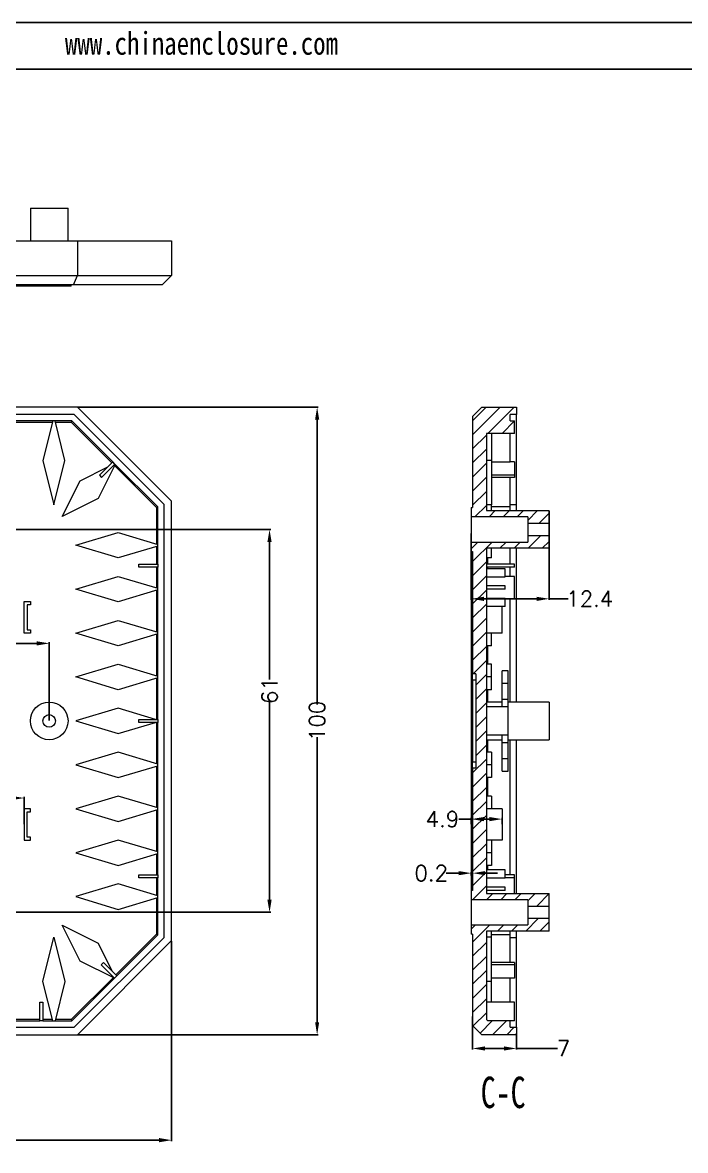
# Model space of a CAD drawing. Header units: inches. Extents: x 1584 to 2535, y 573 to 885.
# Drawn here: x 2248.1 to 2353.6, y 705.3 to 885 of the extents above; entities that cross this region are included whole.
import ezdxf

# ---------------------------------------------------------------- set-up
doc = ezdxf.new("R2010")
doc.units = ezdxf.units.IN
doc.layers.add('10', color=7, linetype='Continuous')
doc.layers.add('文字', color=81, linetype='Continuous')
doc.styles.add('SLDTEXTSTYLE6', font='TXT', dxfattribs={"width": 0.7})
doc.styles.get("Standard").update_dxf_attribs({"font": 'txt', "bigfont": 'gbcbig.shx'})
doc.styles.add('宋体', font='', dxfattribs={"width": 0.8, "height": 3.5})
doc.styles.get('宋体').set_extended_font_data('SimSun')
doc.dimstyles.new('2.5', dxfattribs={"dimtxt": 2.5, "dimasz": 2, "dimexe": 0.18, "dimexo": 0.0625, "dimgap": 0.09, "dimtad": 0, "dimdsep": 46, "dimtxsty": 'Standard', "dimcen": 2, "dimclrd": 3, "dimclre": 3, "dimadec": 0, "dimazin": 2, "dimtfac": 1, "dimtofl": 0, "dimtmove": 0, "dimatfit": 3, "dimfxl": 1, "dimtolj": 1, "dimtzin": 0, "dimarcsym": 0})
pattern_1 = [(45, (-54.9881, -44.4434), (-1.122532, 1.122532), [])]

# ---------------------------------------------------------------- blocks, each defined once
blk = doc.blocks.new('*D55')
at = {"color": 3, "lineweight": -2}
for p, q in [((2171.81, 738.69), (2171.81, 706.78)), ((2271.81, 738.69), (2271.81, 706.78)), ((2173.81, 706.96), (2219.22, 706.96)), ((2269.81, 706.96), (2224.4, 706.96))]:
    blk.add_line(p, q, dxfattribs=at)
at = {"color": 3}
for points in [[(2173.81, 707.3), (2173.81, 706.63), (2171.81, 706.96)], [(2269.81, 707.3), (2269.81, 706.63), (2271.81, 706.96)]]:
    blk.add_solid(points, dxfattribs=at)
at = {"layer": 'Defpoints', "color": 0}
for p in [(2171.81, 738.76), (2271.81, 738.76), (2271.81, 706.96)]:
    blk.add_point(p, dxfattribs=at)
at = {"color": 0, "insert": (2221.81, 706.96), "char_height": 2.5, "attachment_point": 5}
blk.add_mtext('\\A1;100', dxfattribs=at)
blk = doc.blocks.new('*D56')
at = {"color": 3, "lineweight": -2}
for p, q in [((2256.87, 823.76), (2295.16, 823.76)), ((2294.98, 821.76), (2294.98, 776.35)), ((2294.98, 725.76), (2294.98, 771.17)), ((2256.87, 723.76), (2295.16, 723.76))]:
    blk.add_line(p, q, dxfattribs=at)
at = {"color": 3}
for points in [[(2294.65, 821.76), (2295.31, 821.76), (2294.98, 823.76)], [(2294.65, 725.76), (2295.31, 725.76), (2294.98, 723.76)]]:
    blk.add_solid(points, dxfattribs=at)
at = {"layer": 'Defpoints', "color": 0}
for p in [(2256.81, 823.76), (2294.98, 823.76), (2256.81, 723.76)]:
    blk.add_point(p, dxfattribs=at)
at = {"color": 0, "insert": (2294.98, 773.76), "char_height": 2.5, "attachment_point": 5, "rotation": 90}
blk.add_mtext('\\A1;100', dxfattribs=at)
blk = doc.blocks.new('*D57')
at = {"color": 3, "lineweight": -2}
for p, q in [((2195.31, 757.32), (2195.31, 761.65)), ((2197.31, 761.47), (2219.63, 761.47)), ((2246.31, 761.47), (2223.98, 761.47)), ((2248.31, 757.32), (2248.31, 761.65))]:
    blk.add_line(p, q, dxfattribs=at)
at = {"color": 3}
for points in [[(2197.31, 761.81), (2197.31, 761.14), (2195.31, 761.47)], [(2246.31, 761.81), (2246.31, 761.14), (2248.31, 761.47)]]:
    blk.add_solid(points, dxfattribs=at)
at = {"layer": 'Defpoints', "color": 0}
for p in [(2248.31, 761.47), (2195.31, 757.26), (2248.31, 757.26)]:
    blk.add_point(p, dxfattribs=at)
at = {"color": 0, "insert": (2221.81, 761.47), "char_height": 2.5, "attachment_point": 5}
blk.add_mtext('\\A1;53', dxfattribs=at)
blk = doc.blocks.new('*D59')
at = {"color": 3, "lineweight": -2}
for p, q in [((2191.31, 773.82), (2191.31, 786.29)), ((2193.31, 786.11), (2220.05, 786.11)), ((2250.31, 786.11), (2223.56, 786.11)), ((2252.31, 773.82), (2252.31, 786.29))]:
    blk.add_line(p, q, dxfattribs=at)
at = {"color": 3}
for points in [[(2193.31, 786.44), (2193.31, 785.77), (2191.31, 786.11)], [(2250.31, 786.44), (2250.31, 785.77), (2252.31, 786.11)]]:
    blk.add_solid(points, dxfattribs=at)
at = {"layer": 'Defpoints', "color": 0}
for p in [(2252.31, 786.11), (2191.31, 773.76), (2252.31, 773.76)]:
    blk.add_point(p, dxfattribs=at)
at = {"color": 0, "insert": (2221.81, 786.11), "char_height": 2.5, "attachment_point": 5}
blk.add_mtext('\\A1;61', dxfattribs=at)
blk = doc.blocks.new('*D61')
at = {"color": 3, "lineweight": -2}
for p, q in [((2221.87, 804.26), (2287.58, 804.26)), ((2287.4, 802.26), (2287.4, 780.35)), ((2287.4, 745.26), (2287.4, 776.84)), ((2221.87, 743.26), (2287.58, 743.26))]:
    blk.add_line(p, q, dxfattribs=at)
at = {"color": 3}
for points in [[(2287.06, 802.26), (2287.73, 802.26), (2287.4, 804.26)], [(2287.06, 745.26), (2287.73, 745.26), (2287.4, 743.26)]]:
    blk.add_solid(points, dxfattribs=at)
at = {"layer": 'Defpoints', "color": 0}
for p in [(2221.81, 804.26), (2287.4, 804.26), (2221.81, 743.26)]:
    blk.add_point(p, dxfattribs=at)
at = {"color": 0, "insert": (2287.4, 778.59), "char_height": 2.5, "attachment_point": 5, "rotation": 90}
blk.add_mtext('\\A1;61', dxfattribs=at)
blk = doc.blocks.new('*D62')
at = {"color": 3, "lineweight": -2}
for p, q in [((2319.73, 726.69), (2319.73, 721.39)), ((2326.73, 723.99), (2326.73, 721.39)), ((2321.73, 721.57), (2324.73, 721.57)), ((2326.73, 721.57), (2333.28, 721.57))]:
    blk.add_line(p, q, dxfattribs=at)
at = {"color": 3}
for points in [[(2321.73, 721.9), (2321.73, 721.24), (2319.73, 721.57)], [(2324.73, 721.9), (2324.73, 721.24), (2326.73, 721.57)]]:
    blk.add_solid(points, dxfattribs=at)
at = {"layer": 'Defpoints', "color": 0}
for p in [(2319.73, 726.75), (2326.73, 724.05), (2326.73, 721.57)]:
    blk.add_point(p, dxfattribs=at)
at = {"color": 0, "insert": (2334.21, 721.57), "char_height": 2.5, "attachment_point": 5}
blk.add_mtext('\\A1;7', dxfattribs=at)
blk = doc.blocks.new('*D63')
at = {"color": 3, "lineweight": -2}
for p, q in [((2331.93, 807.19), (2331.93, 793.03)), ((2319.53, 803.62), (2319.53, 793.03)), ((2321.53, 793.21), (2329.93, 793.21)), ((2331.93, 793.21), (2334.97, 793.21))]:
    blk.add_line(p, q, dxfattribs=at)
at = {"color": 3}
for points in [[(2321.53, 793.54), (2321.53, 792.87), (2319.53, 793.21)], [(2329.93, 793.54), (2329.93, 792.87), (2331.93, 793.21)]]:
    blk.add_solid(points, dxfattribs=at)
at = {"layer": 'Defpoints', "color": 0}
for p in [(2331.93, 807.26), (2319.53, 803.68), (2319.53, 793.21)]:
    blk.add_point(p, dxfattribs=at)
at = {"color": 0, "insert": (2338.4, 793.21), "char_height": 2.5, "attachment_point": 5}
blk.add_mtext('\\A1;12.4', dxfattribs=at)
blk = doc.blocks.new('*D64')
at = {"color": 3, "lineweight": -2}
for p, q in [((2317.53, 749.5), (2315.53, 749.5)), ((2319.53, 749.13), (2319.53, 749.68)), ((2319.73, 749.13), (2319.73, 749.68)), ((2321.73, 749.5), (2323.73, 749.5))]:
    blk.add_line(p, q, dxfattribs=at)
at = {"color": 3}
for points in [[(2317.53, 749.83), (2317.53, 749.17), (2319.53, 749.5)], [(2321.73, 749.83), (2321.73, 749.17), (2319.73, 749.5)]]:
    blk.add_solid(points, dxfattribs=at)
at = {"layer": 'Defpoints', "color": 0}
for p in [(2319.53, 749.5), (2319.53, 749.07), (2319.73, 749.07)]:
    blk.add_point(p, dxfattribs=at)
at = {"color": 0, "insert": (2313.15, 749.5), "char_height": 2.5, "attachment_point": 5}
blk.add_mtext('\\A1;0.2', dxfattribs=at)
blk = doc.blocks.new('*D65')
at = {"color": 3, "lineweight": -2}
for p, q in [((2319.53, 758.11), (2317.53, 758.11)), ((2319.53, 757.32), (2319.53, 758.29)), ((2322.43, 758.11), (2321.53, 758.11)), ((2324.43, 757.32), (2324.43, 758.29))]:
    blk.add_line(p, q, dxfattribs=at)
at = {"color": 3}
for points in [[(2321.53, 758.44), (2321.53, 757.78), (2319.53, 758.11)], [(2322.43, 758.44), (2322.43, 757.78), (2324.43, 758.11)]]:
    blk.add_solid(points, dxfattribs=at)
at = {"layer": 'Defpoints', "color": 0}
for p in [(2319.53, 758.11), (2319.53, 757.26), (2324.43, 757.26)]:
    blk.add_point(p, dxfattribs=at)
at = {"color": 0, "insert": (2314.94, 758.11), "char_height": 2.5, "attachment_point": 5}
blk.add_mtext('\\A1;4.9', dxfattribs=at)

msp = doc.modelspace()

# ---------------------------------------------------------------- hatches: boundary and pattern name
at = {"linetype": 'Continuous', "lineweight": 0}
h = msp.add_hatch(dxfattribs=at)
h.set_pattern_fill('ANSI31', color=4, scale=0.5, style=0)
h.set_pattern_definition(pattern_1)
h.paths.add_polyline_path([(2326.43, 821.556), (2325.73, 821.556), (2325.73, 822.556), (2326.73, 822.556), (2326.73, 823.756), (2321.23, 823.756), (2319.73, 822.256), (2319.73, 807.756), (2319.53, 807.756), (2319.53, 806.256), (2328.53, 806.256), (2328.53, 805.256), (2331.93, 805.256), (2331.93, 807.256), (2321.93, 807.256), (2321.93, 819.556), (2326.43, 819.556)], flags=0)
h = msp.add_hatch(dxfattribs=at)
h.set_pattern_fill('ANSI31', color=4, scale=0.5, style=0)
h.set_pattern_definition(pattern_1)
h.paths.add_polyline_path([(2321.93, 746.256), (2321.93, 801.256), (2331.93, 801.256), (2331.93, 803.256), (2328.53, 803.256), (2328.53, 802.256), (2319.53, 802.256), (2319.53, 800.756), (2319.73, 800.756), (2319.73, 781.256), (2320.23, 781.256), (2320.23, 766.256), (2319.73, 766.256), (2319.73, 746.756), (2319.53, 746.756), (2319.53, 745.256), (2328.53, 745.256), (2328.53, 744.256), (2331.93, 744.256), (2331.93, 746.256)], flags=0)
h = msp.add_hatch(dxfattribs=at)
h.set_pattern_fill('ANSI31', color=4, scale=0.5, style=0)
h.set_pattern_definition(pattern_1)
h.paths.add_polyline_path([(2326.73, 724.956), (2325.73, 724.956), (2325.73, 725.956), (2322.142, 725.956), (2321.93, 726.167), (2321.93, 740.256), (2331.93, 740.256), (2331.93, 742.256), (2328.53, 742.256), (2328.53, 741.256), (2319.53, 741.256), (2319.53, 739.756), (2319.73, 739.756), (2319.73, 725.256), (2321.23, 723.756), (2326.73, 723.756)], flags=0)

# ---------------------------------------------------------------- linework, layer by layer
for p, q in [((2093.631, 885.02), (2534.978, 885.02)), ((2105.051, 877.59), (2527.548, 877.59))]:
    msp.add_line(p, q)
at = {"color": 7, "linetype": 'Continuous', "lineweight": 15}
for p, q in [((2249.305, 855.43), (2249.305, 850.23)), ((2249.305, 855.43), (2252.305, 855.43)), ((2252.305, 855.43), (2255.305, 855.43)), ((2255.305, 850.23), (2255.305, 855.43)), ((2186.805, 850.23), (2256.805, 850.23)), ((2256.805, 850.23), (2271.805, 850.23)), ((2256.805, 850.23), (2256.805, 844.73)), ((2271.805, 850.23), (2271.805, 844.73)), ((2186.805, 844.73), (2256.805, 844.73)), ((2256.184, 843.23), (2256.805, 844.73)), ((2256.805, 844.73), (2271.805, 844.73)), ((2270.305, 843.23), (2271.805, 844.73)), ((2256.184, 843.23), (2187.426, 843.23)), ((2250.178, 843.03), (2193.433, 843.03)), ((2250.178, 843.03), (2250.178, 843.23)), ((2255.805, 843.03), (2250.178, 843.03)), ((2255.805, 843.03), (2255.805, 843.23)), ((2270.305, 843.23), (2256.184, 843.23)), ((2256.805, 823.756), (2186.805, 823.756)), ((2271.805, 808.756), (2256.805, 823.756)), ((2321.23, 823.756), (2319.73, 822.256)), ((2321.23, 823.756), (2326.73, 823.756)), ((2326.73, 823.756), (2326.73, 822.556)), ((2256.308, 822.556), (2187.302, 822.556)), ((2255.894, 821.556), (2246.805, 821.556)), ((2246.805, 821.345), (2252.812, 821.345)), ((2252.865, 821.556), (2251.29, 815.256)), ((2254.821, 815.256), (2253.246, 821.556)), ((2253.298, 821.345), (2255.806, 821.345)), ((2255.894, 821.556), (2255.806, 821.345)), ((2255.806, 821.345), (2262.272, 814.88)), ((2262.421, 815.029), (2255.894, 821.556)), ((2270.605, 808.259), (2256.308, 822.556)), ((2319.73, 822.256), (2319.73, 807.756)), ((2326.73, 822.556), (2325.73, 822.556)), ((2325.73, 821.556), (2325.73, 822.556)), ((2325.73, 821.556), (2326.43, 821.556)), ((2326.43, 819.556), (2326.43, 821.556)), ((2326.73, 808.259), (2326.73, 822.556)), ((2326.43, 819.556), (2321.93, 819.556)), ((2321.93, 819.556), (2321.93, 807.256)), ((2322.73, 819.556), (2322.73, 815.256)), ((2325.73, 815.029), (2325.73, 819.556)), ((2251.29, 815.256), (2253.055, 808.194)), ((2253.055, 808.194), (2254.821, 815.256)), ((2257.215, 812.033), (2261.634, 814.242)), ((2262.816, 814.634), (2260.082, 809.166)), ((2262.421, 815.029), (2260.3, 812.908)), ((2260.653, 812.554), (2262.774, 814.675)), ((2262.774, 814.675), (2262.421, 815.029)), ((2262.716, 814.435), (2269.394, 807.757)), ((2269.605, 807.845), (2262.774, 814.675)), ((2322.73, 815.256), (2321.93, 815.256)), ((2322.73, 815.256), (2322.73, 808.194)), ((2322.73, 815.029), (2325.73, 815.029)), ((2326.43, 815.029), (2325.73, 815.029)), ((2326.43, 815.029), (2326.43, 812.908)), ((2260.3, 812.908), (2260.653, 812.554)), ((2326.43, 812.908), (2322.73, 812.908)), ((2326.43, 812.554), (2322.73, 812.554)), ((2325.73, 807.845), (2325.73, 812.554)), ((2326.43, 812.908), (2326.43, 812.554)), ((2254.348, 806.299), (2257.215, 812.033)), ((2260.082, 809.166), (2254.348, 806.299)), ((2271.805, 738.756), (2271.805, 808.756)), ((2269.394, 807.757), (2269.605, 807.845)), ((2269.394, 807.757), (2269.394, 801.951)), ((2269.605, 798.756), (2269.605, 807.845)), ((2270.605, 739.253), (2270.605, 808.259)), ((2319.53, 807.756), (2319.53, 806.256)), ((2319.53, 807.756), (2319.73, 807.756)), ((2322.73, 808.194), (2321.93, 808.194)), ((2321.93, 807.256), (2331.93, 807.256)), ((2322.73, 807.256), (2322.73, 808.194)), ((2325.73, 807.845), (2322.73, 807.845)), ((2325.73, 808.259), (2326.73, 808.259)), ((2325.73, 807.256), (2325.73, 807.845)), ((2326.73, 807.256), (2326.73, 808.259)), ((2331.93, 805.256), (2331.93, 807.256)), ((2328.53, 806.256), (2319.53, 806.256)), ((2319.53, 806.256), (2319.53, 802.256)), ((2328.53, 806.256), (2328.53, 805.256)), ((2328.53, 805.256), (2331.93, 805.256)), ((2328.53, 805.256), (2328.53, 803.256)), ((2331.93, 803.256), (2331.93, 805.256)), ((2256.565, 801.756), (2263.305, 803.778)), ((2263.305, 803.778), (2269.605, 801.888)), ((2328.53, 803.256), (2328.53, 802.256)), ((2331.93, 803.256), (2328.53, 803.256)), ((2331.93, 801.256), (2331.93, 803.256)), ((2263.305, 799.734), (2256.565, 801.756)), ((2269.605, 801.624), (2263.305, 799.734)), ((2269.394, 801.561), (2269.394, 798.756)), ((2319.53, 802.256), (2328.53, 802.256)), ((2319.53, 802.256), (2319.53, 800.756)), ((2319.53, 800.756), (2319.73, 800.756)), ((2319.53, 800.756), (2319.53, 799.229)), ((2319.73, 800.756), (2319.73, 781.256)), ((2331.93, 801.256), (2321.93, 801.256)), ((2321.93, 801.256), (2321.93, 746.256)), ((2322.73, 799.734), (2321.93, 799.734)), ((2322.142, 798.756), (2322.142, 799.734)), ((2322.73, 799.734), (2322.73, 801.256)), ((2325.73, 798.756), (2325.73, 801.256)), ((2326.73, 776.756), (2326.73, 801.256)), ((2266.605, 798.256), (2266.605, 798.756)), ((2266.605, 798.756), (2269.605, 798.756)), ((2269.605, 798.256), (2266.605, 798.256)), ((2269.394, 798.256), (2269.394, 794.951)), ((2269.605, 798.756), (2269.605, 798.256)), ((2269.605, 774.006), (2269.605, 798.256)), ((2319.53, 799.229), (2319.73, 799.229)), ((2319.53, 799.229), (2319.53, 748.283)), ((2326.43, 798.756), (2321.93, 798.756)), ((2326.43, 798.256), (2321.93, 798.256)), ((2324.93, 798.006), (2321.93, 798.006)), ((2322.142, 798.006), (2322.142, 798.256)), ((2324.93, 796.738), (2324.93, 798.006)), ((2325.73, 796.756), (2325.73, 798.256)), ((2326.43, 798.256), (2326.43, 798.756)), ((2256.565, 794.756), (2263.305, 796.778)), ((2263.305, 796.778), (2269.605, 794.888)), ((2321.93, 796.738), (2324.93, 796.738)), ((2326.43, 796.756), (2324.93, 796.756)), ((2326.43, 795.006), (2326.43, 796.756)), ((2263.305, 792.734), (2256.565, 794.756)), ((2269.605, 794.624), (2263.305, 792.734)), ((2269.394, 794.561), (2269.394, 787.951)), ((2324.93, 795.256), (2321.93, 795.256)), ((2324.93, 794.756), (2321.93, 794.756)), ((2324.93, 794.756), (2324.93, 795.256)), ((2326.43, 793.256), (2326.43, 795.006)), ((2248.305, 792.756), (2249.305, 792.756)), ((2248.305, 787.756), (2248.305, 792.756)), ((2249.305, 792.756), (2249.305, 792.256)), ((2324.93, 793.274), (2321.93, 793.274)), ((2324.93, 792.006), (2324.93, 793.274)), ((2324.93, 793.256), (2326.43, 793.256)), ((2325.73, 776.756), (2325.73, 793.256)), ((2249.305, 792.256), (2248.805, 792.256)), ((2248.805, 792.256), (2248.805, 788.256)), ((2324.93, 792.006), (2321.93, 792.006)), ((2324.43, 787.756), (2324.43, 792.006)), ((2256.565, 787.756), (2263.305, 789.778)), ((2263.305, 789.778), (2269.605, 787.888)), ((2249.305, 787.756), (2248.305, 787.756)), ((2248.805, 788.256), (2249.305, 788.256)), ((2249.305, 788.256), (2249.305, 787.756)), ((2263.305, 785.734), (2256.565, 787.756)), ((2269.605, 787.624), (2263.305, 785.734)), ((2269.394, 787.561), (2269.394, 780.951)), ((2324.43, 787.756), (2321.93, 787.756)), ((2322.73, 785.734), (2322.73, 787.756)), ((2322.73, 785.734), (2321.93, 785.734)), ((2322.142, 782.778), (2322.142, 785.734)), ((2256.565, 780.756), (2263.305, 782.778)), ((2263.305, 782.778), (2269.605, 780.888)), ((2322.73, 782.778), (2321.93, 782.778)), ((2322.73, 780.756), (2322.73, 782.778)), ((2325.43, 781.756), (2324.43, 781.756)), ((2324.43, 779.756), (2324.43, 781.756)), ((2325.43, 779.756), (2325.43, 781.756)), ((2263.305, 778.734), (2256.565, 780.756)), ((2269.605, 780.624), (2263.305, 778.734)), ((2269.394, 780.561), (2269.394, 774.006)), ((2320.23, 781.256), (2319.73, 781.256)), ((2319.73, 780.256), (2319.73, 781.256)), ((2320.23, 780.256), (2319.73, 780.256)), ((2319.73, 780.256), (2319.73, 767.256)), ((2320.23, 781.256), (2320.23, 766.256)), ((2322.73, 780.756), (2321.93, 780.756)), ((2322.73, 778.734), (2322.73, 780.756)), ((2322.73, 778.734), (2321.93, 778.734)), ((2322.142, 776.756), (2322.142, 778.734)), ((2324.43, 779.756), (2325.43, 779.756)), ((2324.43, 777.22), (2324.43, 779.756)), ((2325.43, 777.22), (2325.43, 779.756)), ((2324.43, 776.756), (2321.93, 776.756)), ((2324.43, 777.22), (2325.43, 777.22)), ((2324.43, 776.006), (2324.43, 777.22)), ((2325.43, 776.006), (2325.43, 777.22)), ((2331.93, 776.756), (2325.43, 776.756)), ((2331.93, 776.756), (2331.93, 770.756)), ((2263.305, 775.778), (2256.565, 773.756)), ((2269.212, 774.006), (2263.305, 775.778)), ((2325.43, 776.006), (2321.93, 776.006)), ((2325.43, 771.506), (2325.43, 776.006)), ((2256.565, 773.756), (2263.305, 771.734)), ((2263.305, 771.734), (2269.212, 773.506)), ((2266.605, 773.506), (2266.605, 774.006)), ((2266.605, 774.006), (2269.605, 774.006)), ((2269.605, 773.506), (2266.605, 773.506)), ((2269.394, 773.506), (2269.394, 766.951)), ((2269.605, 774.006), (2269.605, 773.506)), ((2269.605, 749.256), (2269.605, 773.506)), ((2325.43, 771.506), (2321.93, 771.506)), ((2324.43, 770.292), (2324.43, 771.506)), ((2325.43, 770.292), (2325.43, 771.506)), ((2321.93, 770.756), (2324.43, 770.756)), ((2322.142, 768.778), (2322.142, 770.756)), ((2324.43, 770.292), (2325.43, 770.292)), ((2324.43, 767.756), (2324.43, 770.292)), ((2325.43, 770.756), (2331.93, 770.756)), ((2325.43, 767.756), (2325.43, 770.292)), ((2325.73, 749.256), (2325.73, 770.756)), ((2326.73, 746.256), (2326.73, 770.756)), ((2263.305, 768.778), (2256.565, 766.756)), ((2269.605, 766.888), (2263.305, 768.778)), ((2322.73, 768.778), (2321.93, 768.778)), ((2322.73, 768.778), (2322.73, 766.756)), ((2324.43, 767.756), (2325.43, 767.756)), ((2324.43, 765.756), (2324.43, 767.756)), ((2325.43, 765.756), (2325.43, 767.756)), ((2256.565, 766.756), (2263.305, 764.734)), ((2263.305, 764.734), (2269.605, 766.624)), ((2269.394, 766.561), (2269.394, 759.951)), ((2319.73, 767.256), (2320.23, 767.256)), ((2319.73, 766.256), (2319.73, 767.256)), ((2319.73, 766.256), (2319.73, 746.756)), ((2319.73, 766.256), (2320.23, 766.256)), ((2322.73, 766.756), (2321.93, 766.756)), ((2322.73, 766.756), (2322.73, 764.734)), ((2324.43, 765.756), (2325.43, 765.756)), ((2322.73, 764.734), (2321.93, 764.734)), ((2322.142, 761.778), (2322.142, 764.734)), ((2263.305, 761.778), (2256.565, 759.756)), ((2269.605, 759.888), (2263.305, 761.778)), ((2322.73, 761.778), (2321.93, 761.778)), ((2322.73, 761.778), (2322.73, 759.756)), ((2248.305, 759.756), (2248.305, 754.756)), ((2249.305, 759.756), (2248.305, 759.756)), ((2248.805, 759.256), (2249.305, 759.256)), ((2248.805, 755.256), (2248.805, 759.256)), ((2249.305, 759.256), (2249.305, 759.756)), ((2256.565, 759.756), (2263.305, 757.734)), ((2263.305, 757.734), (2269.605, 759.624)), ((2269.394, 759.561), (2269.394, 752.951)), ((2324.43, 759.756), (2321.93, 759.756)), ((2324.43, 759.756), (2324.43, 754.756)), ((2248.305, 754.756), (2249.305, 754.756)), ((2249.305, 755.256), (2248.805, 755.256)), ((2249.305, 754.756), (2249.305, 755.256)), ((2263.305, 754.778), (2256.565, 752.756)), ((2269.605, 752.888), (2263.305, 754.778)), ((2324.43, 754.756), (2321.93, 754.756)), ((2322.73, 754.756), (2322.73, 752.756)), ((2256.565, 752.756), (2263.305, 750.734)), ((2263.305, 750.734), (2269.605, 752.624)), ((2269.394, 752.561), (2269.394, 749.256)), ((2322.73, 752.756), (2321.93, 752.756)), ((2322.73, 752.756), (2322.73, 750.734)), ((2322.73, 750.734), (2321.93, 750.734)), ((2324.93, 750.006), (2321.93, 750.006)), ((2322.142, 750.006), (2322.142, 750.734)), ((2324.93, 748.738), (2324.93, 750.006)), ((2263.305, 747.778), (2256.565, 745.756)), ((2269.605, 745.888), (2263.305, 747.778)), ((2266.605, 749.256), (2269.605, 749.256)), ((2266.605, 748.756), (2266.605, 749.256)), ((2269.605, 748.756), (2266.605, 748.756)), ((2269.394, 748.756), (2269.394, 745.951)), ((2269.605, 749.256), (2269.605, 748.756)), ((2269.605, 739.667), (2269.605, 748.756)), ((2319.53, 748.283), (2319.73, 748.283)), ((2319.53, 748.283), (2319.53, 746.756)), ((2321.93, 748.738), (2324.93, 748.738)), ((2326.43, 749.256), (2324.93, 749.256)), ((2326.43, 748.756), (2324.93, 748.756)), ((2326.43, 748.756), (2324.93, 748.756)), ((2326.43, 748.756), (2326.43, 749.256)), ((2326.43, 747.006), (2326.43, 748.756)), ((2256.565, 745.756), (2263.305, 743.734)), ((2319.73, 746.756), (2319.53, 746.756)), ((2319.53, 746.756), (2319.53, 745.256)), ((2324.93, 747.256), (2321.93, 747.256)), ((2324.93, 746.756), (2321.93, 746.756)), ((2321.93, 746.256), (2331.93, 746.256)), ((2324.93, 746.756), (2324.93, 747.256)), ((2326.43, 746.256), (2326.43, 747.006)), ((2331.93, 744.256), (2331.93, 746.256)), ((2263.305, 743.734), (2269.605, 745.624)), ((2269.394, 745.561), (2269.394, 739.755)), ((2328.53, 745.256), (2319.53, 745.256)), ((2319.53, 745.256), (2319.53, 741.256)), ((2328.53, 745.256), (2328.53, 744.256)), ((2328.53, 744.256), (2331.93, 744.256)), ((2328.53, 744.256), (2328.53, 742.256)), ((2331.93, 742.256), (2331.93, 744.256)), ((2328.53, 742.256), (2328.53, 741.256)), ((2331.93, 742.256), (2328.53, 742.256)), ((2331.93, 740.256), (2331.93, 742.256)), ((2254.348, 741.213), (2260.082, 738.346)), ((2257.215, 735.48), (2254.348, 741.213)), ((2319.53, 741.256), (2328.53, 741.256)), ((2319.53, 741.256), (2319.53, 739.756)), ((2251.29, 732.256), (2253.055, 739.318)), ((2253.055, 739.318), (2254.821, 732.256)), ((2256.308, 724.956), (2270.605, 739.253)), ((2256.805, 723.756), (2271.805, 738.756)), ((2269.394, 739.755), (2262.929, 733.29)), ((2263.078, 733.14), (2269.605, 739.667)), ((2269.394, 739.755), (2269.605, 739.667)), ((2319.73, 739.756), (2319.53, 739.756)), ((2319.73, 739.756), (2319.73, 725.256)), ((2331.93, 740.256), (2321.93, 740.256)), ((2321.93, 740.256), (2321.93, 726.167)), ((2322.73, 739.318), (2321.93, 739.318)), ((2322.73, 739.318), (2322.73, 740.256)), ((2325.73, 739.667), (2322.73, 739.667)), ((2322.73, 732.256), (2322.73, 739.318)), ((2325.73, 739.667), (2325.73, 740.256)), ((2325.73, 735.262), (2325.73, 739.667)), ((2325.73, 739.253), (2326.73, 739.253)), ((2326.73, 739.253), (2326.73, 740.256)), ((2326.73, 724.956), (2326.73, 739.253)), ((2260.082, 738.346), (2262.291, 733.927)), ((2262.683, 732.745), (2257.215, 735.48)), ((2260.957, 735.262), (2260.603, 734.908)), ((2263.078, 733.14), (2260.957, 735.262)), ((2326.43, 735.262), (2322.73, 735.262)), ((2326.43, 735.262), (2326.43, 734.908)), ((2260.603, 734.908), (2262.725, 732.787)), ((2326.43, 734.908), (2322.73, 734.908)), ((2326.43, 734.908), (2326.43, 732.787)), ((2252.865, 725.956), (2251.29, 732.256)), ((2254.821, 732.256), (2253.246, 725.956)), ((2262.484, 732.845), (2255.806, 726.167)), ((2255.894, 725.956), (2262.725, 732.787)), ((2262.725, 732.787), (2263.078, 733.14)), ((2322.73, 732.256), (2321.93, 732.256)), ((2325.73, 732.787), (2322.73, 732.787)), ((2322.73, 728.956), (2322.73, 732.256)), ((2325.73, 728.956), (2325.73, 732.787)), ((2326.43, 732.787), (2325.73, 732.787)), ((2250.805, 728.956), (2251.305, 728.956)), ((2250.805, 725.956), (2250.805, 728.956)), ((2251.305, 728.956), (2251.305, 725.956)), ((2326.43, 728.956), (2321.93, 728.956)), ((2326.43, 725.956), (2326.43, 728.956)), ((2250.805, 726.167), (2246.298, 726.167)), ((2252.812, 726.167), (2251.305, 726.167)), ((2255.806, 726.167), (2253.298, 726.167)), ((2255.806, 726.167), (2255.894, 725.956)), ((2321.93, 726.167), (2322.142, 725.956)), ((2187.302, 724.956), (2256.308, 724.956)), ((2236.805, 725.956), (2250.805, 725.956)), ((2251.305, 725.956), (2250.805, 725.956)), ((2251.305, 725.956), (2255.894, 725.956)), ((2319.73, 725.256), (2321.23, 723.756)), ((2325.73, 725.956), (2322.142, 725.956)), ((2325.73, 724.956), (2325.73, 725.956)), ((2326.43, 725.956), (2325.73, 725.956)), ((2325.73, 724.956), (2326.73, 724.956)), ((2326.73, 724.956), (2326.73, 723.756)), ((2186.805, 723.756), (2256.805, 723.756)), ((2326.73, 723.756), (2321.23, 723.756))]:
    msp.add_line(p, q, dxfattribs=at)
for radius in [3, 1]:
    msp.add_circle((2252.305, 773.756), radius, dxfattribs=at)

# ---------------------------------------------------------------- texts
at = {"layer": '10', "color": 0, "insert": (2324.605, 717.075), "char_height": 5, "attachment_point": 2, "style": 'SLDTEXTSTYLE6'}
msp.add_mtext('C-C', dxfattribs=at)
at = {"layer": '文字', "color": 0, "insert": (2254.815, 883.522), "char_height": 3.63249, "width": 63.81928, "attachment_point": 1, "style": '宋体'}
msp.add_mtext('www.chinaenclosure.com', dxfattribs=at)

# ---------------------------------------------------------------- dimensions: what is measured, and where the dimension line sits
dim = msp.add_linear_dim(base=(2294.979, 823.756), p1=(2256.805, 723.756), p2=(2256.805, 823.756), angle=90, dimstyle='2.5')
dim.commit()
dim.dimension.update_dxf_attribs({"geometry": '*D56', "text_midpoint": (2294.979, 773.756)})
for base, p1, p2, picture, middle in [((2319.53, 793.208), (2331.93, 807.256), (2319.53, 803.678), '*D63', (2338.395, 793.208)), ((2271.805, 706.965), (2171.805, 738.756), (2271.805, 738.756), '*D55', (2221.805, 706.965)), ((2326.73, 721.569), (2319.73, 726.752), (2326.73, 724.05), '*D62', (2334.207, 721.569))]:
    dim = msp.add_linear_dim(base=base, p1=p1, p2=p2, dimstyle='2.5')
    dim.commit()
    dim.dimension.update_dxf_attribs({"geometry": picture, "text_midpoint": middle, "dimtype": 160})
dim = msp.add_linear_dim(base=(2287.396, 804.256), p1=(2221.805, 743.256), p2=(2221.805, 804.256), angle=90, dimstyle='2.5')
dim.commit()
dim.dimension.update_dxf_attribs({"geometry": '*D61', "text_midpoint": (2287.396, 778.592), "dimtype": 160})
for base, p1, p2, picture, middle in [((2252.305, 786.106), (2191.305, 773.756), (2252.305, 773.756), '*D59', (2221.805, 786.106)), ((2248.305, 761.474), (2195.305, 757.256), (2248.305, 757.256), '*D57', (2221.805, 761.474)), ((2319.53, 758.11), (2324.43, 757.256), (2319.53, 757.256), '*D65', (2314.94, 758.11)), ((2319.53, 749.5), (2319.73, 749.07), (2319.53, 749.07), '*D64', (2313.149, 749.5))]:
    dim = msp.add_linear_dim(base=base, p1=p1, p2=p2, dimstyle='2.5')
    dim.commit()
    dim.dimension.update_dxf_attribs({"geometry": picture, "text_midpoint": middle})

doc.saveas('drawing.dxf')
